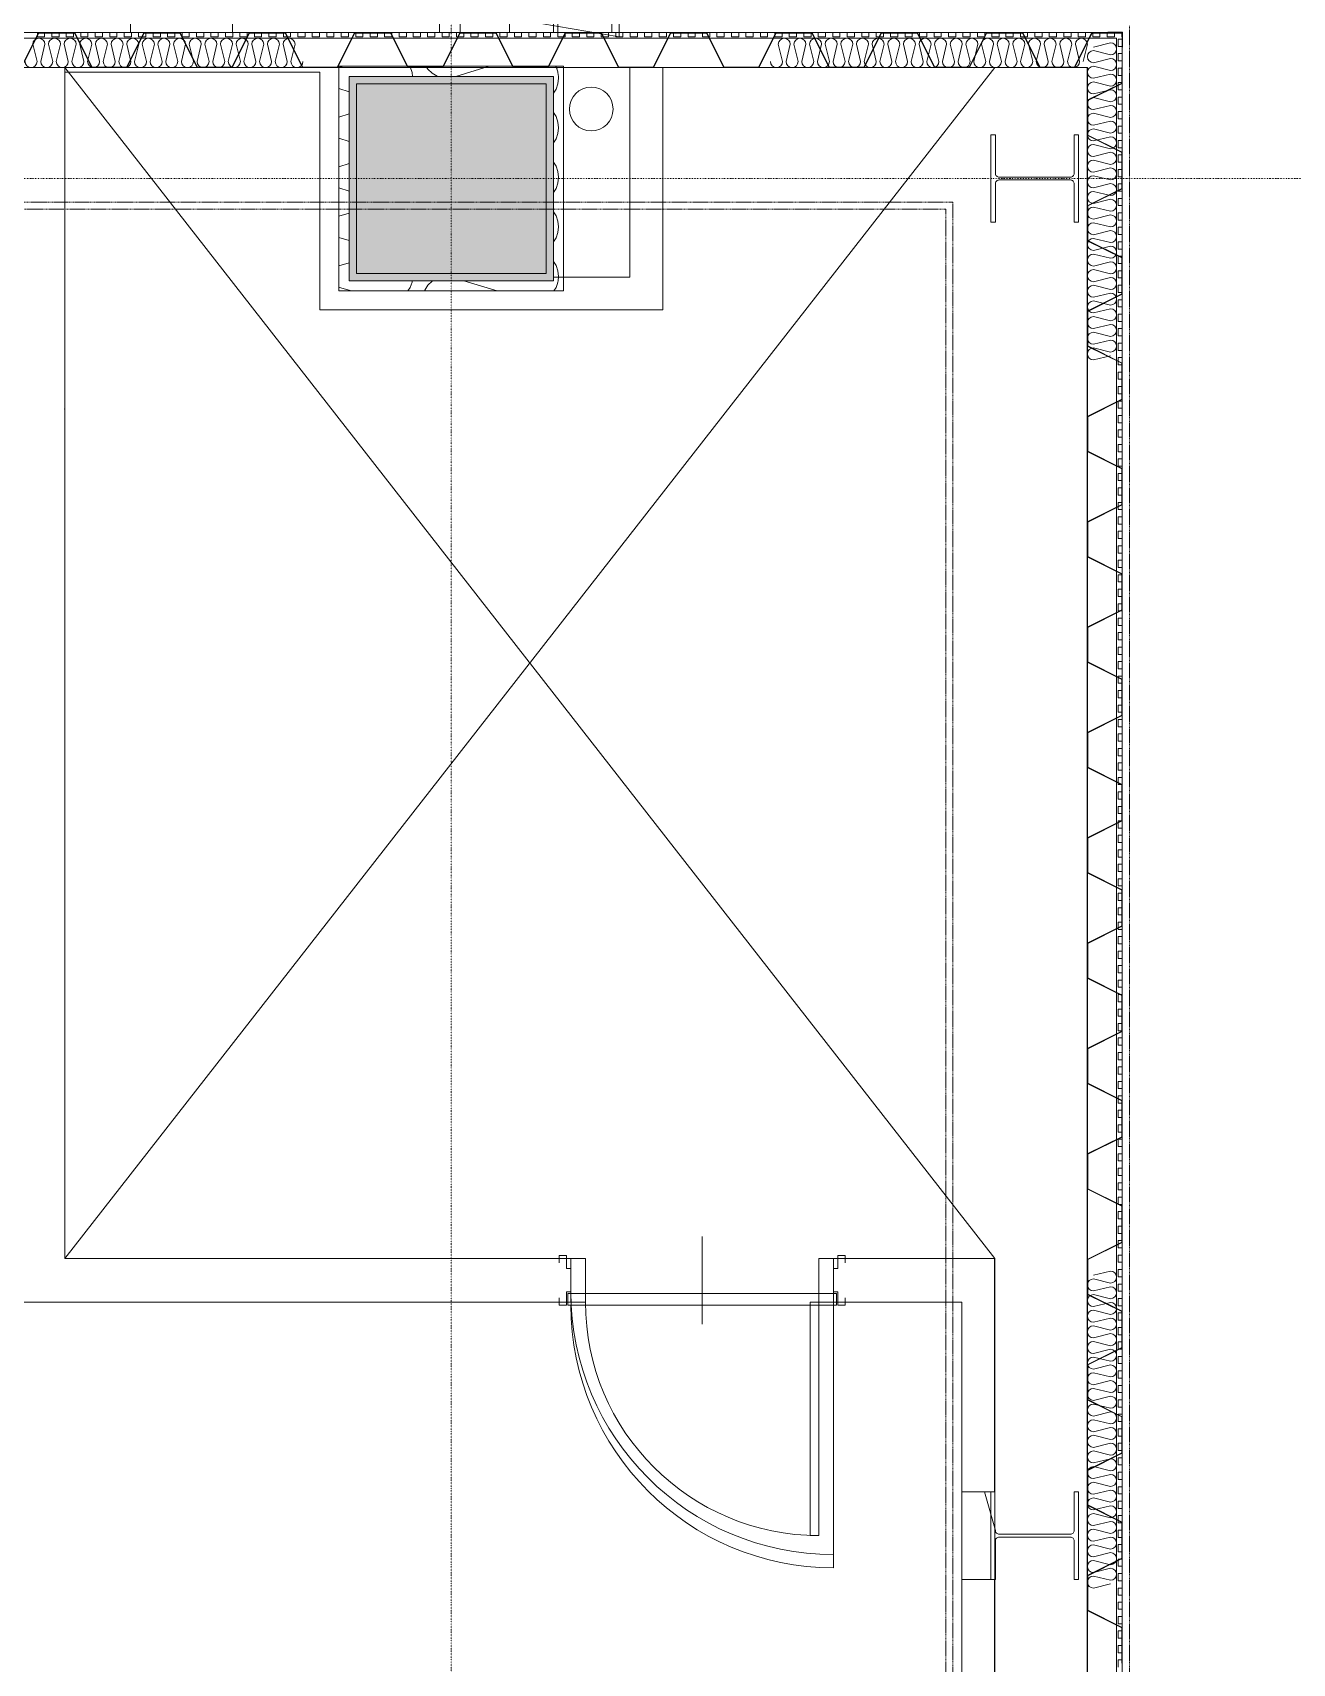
# Model space of a CAD drawing. Extents: x -32000 to 401936, y -48083 to 131250.
# Drawn here: x 260165 to 264483, y 24912 to 30500 of the extents above; entities that cross this region are included whole.
import ezdxf

# ---------------------------------------------------------------- set-up
doc = ezdxf.new("R2010")
doc.units = 0
doc.header["$LTSCALE"] = 10
for name, pattern in [('H12PL4$0$JJP_三點線', [0.9, 0.3, -0.15, 0, -0.15, 0, -0.15, 0, -0.15]), ('H12PL4$0$JJP_虛線(退縮線、投影線、地下室範圍、非屬本工程、圖面分區)', [0.45, 0.3, -0.15]), ('H12PL4$0$TAI_虛線', [5.644, 2.822, -2.822]), ('XFM7P40ICA$0$H12PL4$0$JJP_三點線', [0.9, 0.3, -0.15, 0, -0.15, 0, -0.15, 0, -0.15]), ('XFM7P40ICA$0$H12PL4$0$JJP_虛線(退縮線、投影線、地下室範圍、非屬本工程、圖面分區)', [0.45, 0.3, -0.15])]:
    doc.linetypes.add(name, pattern=pattern)
for name, color, linetype in [('H12PL4$0$A-OBJE-2D', 252, 'Continuous'), ('H12PL4$0$A-WALL-EX', 252, 'Continuous'), ('H12PL4$0$A-WALL-IN', 252, 'Continuous'), ('H12PL4$0$Door', 252, 'Continuous'), ('H12PL4$0$S-COL', 252, 'Continuous'), ('H12PL4$0$S-GRID', 252, 'Continuous'), ('H12PL4$0$S-SLAB-SHOW', 252, 'Continuous'), ('XFM7P40ICA$0$H12PL4$0$A-WALL-EX', 252, 'Continuous'), ('XFM7P40ICA$0$H12PL4$0$A-WALL-IN', 252, 'Continuous'), ('XFM7P40ICA$0$H12PL4$0$Door', 252, 'Continuous'), ('XFM7P40ICA$0$H12PL4$0$Hattch', 252, 'Continuous'), ('XFM7P40ICA$0$H12PL4$0$L40_19_DRAN', 252, 'Continuous'), ('XFM7P40ICA$0$H12PL4$0$L40_19_GW', 252, 'Continuous'), ('XFM7P40ICA$0$H12PL4$0$L40_19_SIAGE1', 252, 'Continuous'), ('XFM7P40ICA$0$H12PL4$0$L40_19_SIAGE2', 252, 'Continuous'), ('XFM7P40ICA$0$H12PL4$0$L40_19_SIAGE3', 252, 'Continuous'), ('XFM7P40ICA$0$H12PL4$0$L40_19_STEEL2', 252, 'Continuous'), ('XFM7P40ICA$0$H12PL4$0$L40_19_SUGATA2', 252, 'Continuous'), ('XFM7P40ICA$0$H12PL4$0$L40_19_SUGATA3', 252, 'Continuous'), ('XFM7P40ICA$0$H12PL4$0$L40_19_TATEGU1', 252, 'Continuous'), ('XFM7P40ICA$0$H12PL4$0$L40_19_TATEGU3', 252, 'Continuous'), ('XFM7P40ICA$0$H12PL4$0$S-COL', 252, 'Continuous'), ('XFM7P40ICA$0$H12PL4$0$S-GRID', 252, 'Continuous')]:
    doc.layers.add(name, color=color, linetype=linetype)

# ---------------------------------------------------------------- blocks, each defined once
blk = doc.blocks.new('XFM7P40ICA$0$H12PL4')
at = {"layer": 'XFM7P40ICA$0$H12PL4$0$Hattch', "linetype": 'Continuous', "lineweight": 0}
blk.add_hatch(color=256, dxfattribs=at).paths.add_polyline_path([(261250, 29650), (261950, 29650), (261950, 30350), (261250, 30350)])
at = {"layer": 'XFM7P40ICA$0$H12PL4$0$A-WALL-EX', "lineweight": 0}
for p, q in [((261800, 30500), (261800, 89960)), ((260500, 30500), (260500, 89560)), ((260850, 30500), (260850, 89560)), ((261630, 30500), (261630, 89560)), ((262150, 30500), (261965, 30500)), ((262150, 30500), (261965, 30500)), ((262010, 26300), (262010, 26185)), ((262910, 26300), (262910, 26185)), ((262010, 26185), (262010, 26150)), ((262910, 26185), (262910, 26150))]:
    blk.add_line(p, q, dxfattribs=at)
at = {"layer": 'XFM7P40ICA$0$H12PL4$0$A-WALL-EX', "lineweight": 0, "flags": 128}
for points in [[(261965, 90365), (261965, 30500)], [(261950, 30500), (261950, 90350)], [(261560, 89960), (261560, 30500)], [(261800, 30500), (261800, 89560)], [(261965, 30500), (243300, 30500)], [(260500, 30500), (244300, 30500)], [(260850, 30500), (260500, 30500)], [(261630, 30500), (260850, 30500)], [(261800, 30500), (261560, 30500)], [(261800, 30500), (261630, 30500)], [(261950, 30500), (261800, 30500)], [(263900, 30500), (262150, 30500)], [(263900, 30500), (263900, 30380)], [(243300, 30380), (261965, 30380)], [(260275, 30380.5), (260125, 30380.5)], [(260275, 26300), (260275, 30380.5)], [(261965, 30380), (263780, 30380)], [(263780, 30380), (263780, -2530)], [(263900, -2650), (263900, 30380)], [(262010, 26300), (260275, 26300)], [(263463, 26300), (262910, 26300)], [(263463, 26300), (263463, 26150)], [(259925, 26150), (262010, 26150)], [(262910, 26150), (263350, 26150)], [(263350, 26150), (263350, 9575)], [(263463, -2025), (263463, 26150)]]:
    blk.add_lwpolyline(points, dxfattribs=at)
at = {"layer": 'XFM7P40ICA$0$H12PL4$0$A-WALL-EX', "linetype": 'XFM7P40ICA$0$H12PL4$0$JJP_虛線(退縮線、投影線、地下室範圍、非屬本工程、圖面分區)', "lineweight": 0, "flags": 128}
for points in [[(263925, -2657.9), (263925, 30525)], [(263319.5, 30380), (243220, 30380)], [(263780, 30380), (263319.5, 30380)], [(263780, -2650), (263780, 30380)], [(243680.5, 29919.5), (263319.5, 29919.5)], [(243705, 29895), (263295, 29895)], [(263295, 29895), (263295, -2027.9)], [(263319.5, 29919.5), (263319.5, -2069.5)]]:
    blk.add_lwpolyline(points, dxfattribs=at)
at = {"layer": 'XFM7P40ICA$0$H12PL4$0$A-WALL-EX', "lineweight": 0}
blk.add_point((261965, 30380), dxfattribs=at)
blk.add_point((261965, 30380), dxfattribs=at)
at = {"layer": 'XFM7P40ICA$0$H12PL4$0$A-WALL-IN', "lineweight": 0, "flags": 128}
for points in [[(261215, 30385), (261250, 30385)], [(261215, 30385), (261215, 29615)], [(261950, 30385), (261250, 30385)], [(261985, 30385), (261950, 30385)], [(261985, 29650), (261985, 30385)], [(261985, 29615), (261985, 29650)], [(261215, 29615), (261250, 29615)], [(261250, 29615), (261985, 29615)]]:
    blk.add_lwpolyline(points, dxfattribs=at)
at = {"layer": 'XFM7P40ICA$0$H12PL4$0$Door', "lineweight": 0}
for p, q in [((262010, 26300), (262010, 26185)), ((262010, 26300), (262010, 26185)), ((262910, 26300), (262910, 26185)), ((262910, 26300), (262910, 26185)), ((262010, 26185), (262010, 26150)), ((262910, 26185), (262910, 25285)), ((262910, 26185), (262910, 26150))]:
    blk.add_line(p, q, dxfattribs=at)
blk.add_arc((262910, 26185), 900, 180, 270, dxfattribs=at)
at = {"layer": 'XFM7P40ICA$0$H12PL4$0$Hattch', "lineweight": 0}
for p, q in [((260125.7, 30381.7), (260184.9, 30500)), ((260126.7, 30380), (260185.9, 30498.3)), ((260184.9, 30500), (260308.6, 30500)), ((260307.6, 30498.3), (260185.9, 30498.3)), ((260367.8, 30380), (260308.6, 30498.3)), ((260368.8, 30381.7), (260309.7, 30500)), ((260486.7, 30381.7), (260545.9, 30500)), ((260487.8, 30380), (260546.9, 30498.3)), ((260545.9, 30500), (260669.7, 30500)), ((260668.6, 30498.3), (260546.9, 30498.3)), ((260728.8, 30380), (260669.7, 30498.3)), ((260729.8, 30381.7), (260670.7, 30500)), ((260847.8, 30381.7), (260906.9, 30500)), ((260848.8, 30380), (260908, 30498.3)), ((260906.9, 30500), (261030.7, 30500)), ((261029.7, 30498.3), (260908, 30498.3)), ((261089.8, 30380), (261030.7, 30498.3)), ((261090.9, 30381.7), (261031.7, 30500)), ((261208.8, 30381.7), (261268, 30500)), ((261209.8, 30380), (261269, 30498.3)), ((261268, 30500), (261391.7, 30500)), ((261390.7, 30498.3), (261269, 30498.3)), ((261450.9, 30380), (261391.7, 30498.3)), ((261451.9, 30381.7), (261392.8, 30500)), ((261569.8, 30381.7), (261629, 30500)), ((261570.9, 30380), (261630, 30498.3)), ((261629, 30500), (261752.8, 30500)), ((261751.7, 30498.3), (261630, 30498.3)), ((261811.9, 30380), (261752.8, 30498.3)), ((261813, 30381.7), (261753.8, 30500)), ((261965, 30449.9), (261990, 30500)), ((261965, 30446.1), (261991.1, 30498.3)), ((262112.8, 30498.3), (261991.1, 30498.3)), ((262122, 30481.9), (262113.8, 30498.3)), ((262123.5, 30482.8), (262114.8, 30500)), ((262173, 30380), (262122, 30481.9)), ((262174, 30381.7), (262123.5, 30482.8)), ((262291.9, 30381.7), (262351.1, 30500)), ((262293, 30380), (262352.1, 30498.3)), ((262473.8, 30498.3), (262352.1, 30498.3)), ((262534, 30380), (262474.8, 30498.3)), ((262535, 30381.7), (262475.9, 30500)), ((262653, 30381.7), (262712.1, 30500)), ((262654, 30380), (262713.2, 30498.3)), ((262712.1, 30500), (262835.9, 30500)), ((262834.8, 30498.3), (262713.2, 30498.3)), ((262895, 30380), (262835.9, 30498.3)), ((262896.1, 30381.7), (262836.9, 30500)), ((263014, 30381.7), (263073.2, 30500)), ((263015, 30380), (263074.2, 30498.3)), ((263073.2, 30500), (263196.9, 30500)), ((263195.9, 30498.3), (263074.2, 30498.3)), ((263256.1, 30380), (263196.9, 30498.3)), ((263257.1, 30381.7), (263198, 30500)), ((263375, 30381.7), (263434.2, 30500)), ((263376.1, 30380), (263435.2, 30498.3)), ((263434.2, 30500), (263558, 30500)), ((263556.9, 30498.3), (263435.2, 30498.3)), ((263617.1, 30380), (263558, 30498.3)), ((263618.2, 30381.7), (263559, 30500)), ((263736.1, 30381.7), (263780, 30469.5)), ((263737.1, 30380), (263780, 30465.8)), ((263780, 30469.5), (263795.2, 30500)), ((263780, 30465.8), (263796.3, 30498.3)), ((263898.3, 30498.3), (263796.3, 30498.3)), ((263900, 30498.3), (263898.3, 30498.3)), ((261930.9, 30381.7), (261965, 30449.9)), ((261931.9, 30380), (261965, 30446.1)), ((260487.8, 30380), (260367.8, 30380)), ((260486.7, 30381.7), (260368.8, 30381.7)), ((260848.8, 30380), (260728.8, 30380)), ((260847.8, 30381.7), (260729.8, 30381.7)), ((261209.8, 30380), (261089.8, 30380)), ((261208.8, 30381.7), (261090.9, 30381.7)), ((261215, 30380.5), (261218.4, 30381.6)), ((261218.4, 30381.6), (261229.6, 30385)), ((261570.9, 30380), (261450.9, 30380)), ((261569.8, 30381.7), (261451.9, 30381.7)), ((261459, 30382.2), (261457.1, 30385)), ((261465.7, 30363.7), (261459, 30382.2)), ((261467.3, 30350), (261465.7, 30363.7)), ((261512.7, 30385), (261519.9, 30374.2)), ((261519.9, 30374.2), (261534.2, 30360.7)), ((261534.2, 30360.7), (261551.2, 30351)), ((261551.2, 30351), (261554.6, 30350)), ((261615.6, 30350), (261729.6, 30385)), ((261930.9, 30381.7), (261813, 30381.7)), ((261959, 30382.2), (261957.1, 30385)), ((261965.2, 30365.2), (261959, 30382.2)), ((261965.7, 30363.7), (261965.2, 30365.2)), ((261967.3, 30350), (261965.7, 30363.7)), ((261965.7, 30324.7), (261968, 30344.2)), ((261968, 30344.2), (261967.3, 30350)), ((262291.9, 30381.7), (262174, 30381.7)), ((262654, 30380), (262534, 30380)), ((262653, 30381.7), (262535, 30381.7)), ((263015, 30380), (262895, 30380)), ((263014, 30381.7), (262896.1, 30381.7)), ((263376.1, 30380), (263256.1, 30380)), ((263375, 30381.7), (263257.1, 30381.7)), ((263736.1, 30381.7), (263618.2, 30381.7)), ((263898.3, 30328.3), (263898.3, 30380)), ((261215, 30308), (261250, 30297.2)), ((261950, 30292.7), (261959, 30306.3)), ((261959, 30306.3), (261965.7, 30324.7)), ((263780, 30268.1), (263898.3, 30327.2)), ((263781.7, 30267), (263900, 30326.2)), ((263780, 30148.1), (263780, 30268.1)), ((263781.7, 30149.1), (263781.7, 30267)), ((261215, 30210.5), (261250, 30221.3)), ((261959, 30212.2), (261950, 30225.8)), ((261965.7, 30193.7), (261959, 30212.2)), ((261968, 30174.2), (261965.7, 30193.7)), ((261215, 30138), (261250, 30127.2)), ((261950, 30122.7), (261959, 30136.3)), ((261959, 30136.3), (261965.7, 30154.7)), ((261965.7, 30154.7), (261968, 30174.2)), ((263780, 30148.1), (263898.3, 30088.9)), ((263781.7, 30149.1), (263900, 30089.9)), ((263898.3, 29967.2), (263898.3, 30088.9)), ((263900, 30089.9), (263900, 29966.2)), ((261215, 30040.5), (261250, 30051.3)), ((261959, 30042.2), (261950, 30055.8)), ((261965.7, 30023.7), (261959, 30042.2)), ((261968, 30004.2), (261965.7, 30023.7)), ((261215, 29968), (261250, 29957.2)), ((261950, 29952.7), (261959, 29966.3)), ((261959, 29966.3), (261965.7, 29984.7)), ((261965.7, 29984.7), (261968, 30004.2)), ((263780, 29907), (263898.3, 29966.2)), ((263781.7, 29906), (263900, 29965.1)), ((263780, 29787), (263780, 29907)), ((263781.7, 29788.1), (263781.7, 29906)), ((261215, 29870.5), (261250, 29881.3)), ((261959, 29872.2), (261950, 29885.8)), ((261965.7, 29853.7), (261959, 29872.2)), ((261968, 29834.2), (261965.7, 29853.7)), ((261215, 29798), (261250, 29787.2)), ((261950, 29782.7), (261959, 29796.3)), ((261959, 29796.3), (261965.7, 29814.7)), ((261965.7, 29814.7), (261968, 29834.2)), ((263780, 29787), (263898.3, 29727.9)), ((263781.7, 29788.1), (263900, 29728.9)), ((263898.3, 29606.2), (263898.3, 29727.9)), ((263900, 29728.9), (263900, 29605.1)), ((261215, 29700.5), (261250, 29711.3)), ((261959, 29702.2), (261950, 29715.8)), ((261965.7, 29683.7), (261959, 29702.2)), ((261968, 29664.2), (261965.7, 29683.7)), ((261215, 29628), (261224.9, 29624.9)), ((261224.9, 29624.9), (261250, 29617.2)), ((261250, 29617.2), (261257.2, 29615)), ((261451.5, 29615), (261459, 29626.3)), ((261459, 29626.3), (261465.7, 29644.7)), ((261465.7, 29644.7), (261466.3, 29650)), ((261509, 29617.9), (261508, 29615)), ((261519.9, 29634.3), (261509, 29617.9)), ((261534.2, 29647.8), (261519.9, 29634.3)), ((261538.1, 29650), (261534.2, 29647.8)), ((261643.2, 29650), (261757.2, 29615)), ((261951.5, 29615), (261959, 29626.3)), ((261959, 29626.3), (261962.9, 29637.1)), ((261962.9, 29637.1), (261965.7, 29644.7)), ((261965.7, 29644.7), (261966.3, 29650)), ((261966.3, 29650), (261968, 29664.2)), ((263780, 29546), (263898.3, 29605.1)), ((263781.7, 29544.9), (263900, 29604.1)), ((263780, 29426), (263780, 29546)), ((263781.7, 29427), (263781.7, 29544.9)), ((263780, 29426), (263898.3, 29366.8)), ((263781.7, 29427), (263900, 29367.9)), ((263898.3, 29245.1), (263898.3, 29366.8)), ((263900, 29367.9), (263900, 29244.1)), ((263780, 29184.9), (263898.3, 29244.1)), ((263781.7, 29183.9), (263900, 29243.1)), ((263780, 29064.9), (263780, 29184.9)), ((263781.7, 29066), (263781.7, 29183.9)), ((263780, 29064.9), (263898.3, 29005.8)), ((263781.7, 29066), (263900, 29006.8)), ((263898.3, 28884.1), (263898.3, 29005.8)), ((263900, 29006.8), (263900, 28883.1)), ((263780, 28823.9), (263898.3, 28883.1)), ((263781.7, 28822.9), (263900, 28882)), ((263780, 28703.9), (263780, 28823.9)), ((263781.7, 28704.9), (263781.7, 28822.9)), ((263780, 28703.9), (263898.3, 28644.7)), ((263781.7, 28704.9), (263900, 28645.8)), ((263898.3, 28523.1), (263898.3, 28644.7)), ((263900, 28645.8), (263900, 28522)), ((263780, 28462.9), (263898.3, 28522)), ((263781.7, 28461.8), (263900, 28521)), ((263780, 28342.9), (263780, 28462.9)), ((263781.7, 28343.9), (263781.7, 28461.8)), ((263780, 28342.9), (263898.3, 28283.7)), ((263781.7, 28343.9), (263900, 28284.7)), ((263898.3, 28162), (263898.3, 28283.7)), ((263900, 28284.7), (263900, 28161)), ((263780, 28101.8), (263898.3, 28161)), ((263781.7, 28100.8), (263900, 28159.9)), ((263780, 27981.8), (263780, 28101.8)), ((263781.7, 27982.9), (263781.7, 28100.8)), ((263780, 27981.8), (263898.3, 27922.7)), ((263781.7, 27982.9), (263900, 27923.7)), ((263898.3, 27801), (263898.3, 27922.7)), ((263900, 27923.7), (263900, 27799.9)), ((263780, 27740.8), (263898.3, 27799.9)), ((263781.7, 27739.8), (263900, 27798.9)), ((263780, 27620.8), (263780, 27740.8)), ((263781.7, 27621.8), (263781.7, 27739.8)), ((263780, 27620.8), (263898.3, 27561.6)), ((263781.7, 27621.8), (263900, 27562.7)), ((263898.3, 27439.9), (263898.3, 27561.6)), ((263900, 27562.7), (263900, 27438.9)), ((263780, 27379.8), (263898.3, 27438.9)), ((263781.7, 27378.7), (263900, 27437.9)), ((263780, 27259.8), (263780, 27379.8)), ((263781.7, 27260.8), (263781.7, 27378.7)), ((263780, 27259.8), (263898.3, 27200.6)), ((263781.7, 27260.8), (263900, 27201.6)), ((263898.3, 27078.9), (263898.3, 27200.6)), ((263900, 27201.6), (263900, 27077.9)), ((263780, 27018.7), (263898.3, 27077.9)), ((263781.7, 27017.7), (263900, 27076.8)), ((263780, 26898.7), (263780, 27018.7)), ((263781.7, 26899.8), (263781.7, 27017.7)), ((263780, 26898.7), (263898.3, 26839.6)), ((263781.7, 26899.8), (263900, 26840.6)), ((263898.3, 26717.9), (263898.3, 26839.6)), ((263900, 26840.6), (263900, 26716.8)), ((263780, 26657.7), (263898.3, 26716.8)), ((263781.7, 26656.6), (263900, 26715.8)), ((263780, 26537.7), (263780, 26657.7)), ((263781.7, 26538.7), (263781.7, 26656.6)), ((263780, 26537.7), (263898.3, 26478.5)), ((263781.7, 26538.7), (263900, 26479.6)), ((263898.3, 26356.8), (263898.3, 26478.5)), ((263900, 26479.6), (263900, 26355.8)), ((263780, 26296.6), (263898.3, 26355.8)), ((263781.7, 26295.6), (263900, 26354.8)), ((263780, 26176.6), (263780, 26296.6)), ((263781.7, 26177.7), (263781.7, 26295.6)), ((263780, 26176.6), (263898.3, 26117.5)), ((263781.7, 26177.7), (263900, 26118.5)), ((263898.3, 25995.8), (263898.3, 26117.5)), ((263900, 26118.5), (263900, 25994.8)), ((263780, 25935.6), (263898.3, 25994.8)), ((263781.7, 25934.6), (263900, 25993.7)), ((263780, 25815.6), (263780, 25935.6)), ((263781.7, 25816.6), (263781.7, 25934.6)), ((263781.7, 25816.6), (263900, 25757.5)), ((263780, 25815.6), (263898.3, 25756.4)), ((263898.3, 25634.8), (263898.3, 25756.4)), ((263900, 25757.5), (263900, 25633.7)), ((263780, 25574.6), (263898.3, 25633.7)), ((263781.7, 25573.5), (263900, 25632.7)), ((263780, 25454.6), (263780, 25574.6)), ((263781.7, 25455.6), (263781.7, 25573.5)), ((263780, 25454.6), (263898.3, 25395.4)), ((263781.7, 25455.6), (263900, 25396.4)), ((263898.3, 25273.7), (263898.3, 25395.4)), ((263900, 25396.4), (263900, 25272.7)), ((263780, 25213.5), (263898.3, 25272.7)), ((263781.7, 25212.5), (263900, 25271.6)), ((263780, 25093.5), (263780, 25213.5)), ((263781.7, 25094.6), (263781.7, 25212.5)), ((263780, 25093.5), (263898.3, 25034.4)), ((263781.7, 25094.6), (263900, 25035.4)), ((263898.3, 24912.7), (263898.3, 25034.4)), ((263900, 25035.4), (263900, 24911.6))]:
    blk.add_line(p, q, dxfattribs=at)
at = {"layer": 'XFM7P40ICA$0$H12PL4$0$L40_19_DRAN', "lineweight": 0}
blk.add_circle((262079.7, 30238), 75, dxfattribs=at)
at = {"layer": 'XFM7P40ICA$0$H12PL4$0$L40_19_GW', "lineweight": 0, "flags": 128}
for points in [[(260139, 30401.1, 1), (260180.2, 30401.1), (260165.8, 30459.9, -1), (260207, 30459.9), (260192.6, 30401.1, 1), (260233.8, 30401.1), (260219.4, 30459.9, -1), (260260.6, 30459.9), (260246.2, 30401.1, 1), (260287.4, 30401.1), (260273, 30459.9, -1), (260314.2, 30459.9), (260299.8, 30401.1, 1), (260341, 30401.1), (260326.6, 30459.9, -1), (260367.8, 30459.9), (260353.4, 30401.1, 1), (260394.6, 30401.1), (260380.2, 30459.9, -1), (260421.4, 30459.9), (260407, 30401.1, 1), (260448.2, 30401.1), (260433.8, 30459.9, -1), (260475, 30459.9), (260460.6, 30401.1, 1), (260501.8, 30401.1), (260487.4, 30459.9, -1), (260528.6, 30459.9), (260514.2, 30401.1, 1), (260555.4, 30401.1), (260541, 30459.9, -1), (260582.2, 30459.9), (260567.8, 30401.1, 1), (260609, 30401.1), (260594.6, 30459.9, -1), (260635.8, 30459.9), (260621.4, 30401.1, 1), (260662.6, 30401.1), (260648.2, 30459.9, -1), (260689.4, 30459.9), (260675, 30401.1, 1), (260716.2, 30401.1), (260701.8, 30459.9, -1), (260743, 30459.9), (260728.6, 30401.1, 1), (260769.8, 30401.1), (260755.4, 30459.9, -1), (260796.6, 30459.9), (260782.2, 30401.1, 1), (260823.4, 30401.1), (260809, 30459.9, -1), (260850.2, 30459.9), (260835.8, 30401.1, 1), (260877, 30401.1), (260862.6, 30459.9, -1), (260903.8, 30459.9), (260889.4, 30401.1, 1), (260930.6, 30401.1), (260916.2, 30459.9, -1), (260957.4, 30459.9), (260943, 30401.1, 1), (260984.2, 30401.1), (260969.8, 30459.9, -1), (261011, 30459.9), (260996.6, 30401.1, 1), (261037.8, 30401.1), (261023.4, 30459.9, -1), (261064.6, 30459.9), (261050.2, 30401.1, 1), (261091.4, 30401.1)], [(263766.1, 30401.1), (263780.5, 30459.9, 1), (263739.3, 30459.9), (263753.7, 30401.1, -1), (263712.5, 30401.1), (263726.9, 30459.9, 1), (263685.7, 30459.9), (263700.1, 30401.1, -1), (263658.9, 30401.1), (263673.3, 30459.9, 1), (263632.1, 30459.9), (263646.5, 30401.1, -1), (263605.3, 30401.1), (263619.7, 30459.9, 1), (263578.5, 30459.9), (263592.9, 30401.1, -1), (263551.7, 30401.1), (263566.1, 30459.9, 1), (263524.9, 30459.9), (263539.3, 30401.1, -1), (263498.1, 30401.1), (263512.5, 30459.9, 1), (263471.3, 30459.9), (263485.7, 30401.1, -1), (263444.5, 30401.1), (263458.9, 30459.9, 1), (263417.7, 30459.9), (263432.1, 30401.1, -1), (263390.9, 30401.1), (263405.3, 30459.9, 1), (263364.1, 30459.9), (263378.5, 30401.1, -1), (263337.3, 30401.1), (263351.7, 30459.9, 1), (263310.5, 30459.9), (263324.9, 30401.1, -1), (263283.7, 30401.1), (263298.1, 30459.9, 1), (263256.9, 30459.9), (263271.3, 30401.1, -1), (263230.1, 30401.1), (263244.5, 30459.9, 1), (263203.3, 30459.9), (263217.7, 30401.1, -1), (263176.5, 30401.1), (263190.9, 30459.9, 1), (263149.7, 30459.9), (263164.1, 30401.1, -1), (263122.9, 30401.1), (263137.3, 30459.9, 1), (263096.1, 30459.9), (263110.5, 30401.1, -1), (263069.3, 30401.1), (263083.7, 30459.9, 1), (263042.5, 30459.9), (263056.9, 30401.1, -1), (263015.7, 30401.1), (263030.1, 30459.9, 1), (262988.9, 30459.9), (263003.3, 30401.1, -1), (262962.1, 30401.1), (262976.5, 30459.9, 1), (262935.3, 30459.9), (262949.7, 30401.1, -1), (262908.5, 30401.1), (262922.9, 30459.9, 1), (262881.7, 30459.9), (262896.1, 30401.1, -1), (262854.9, 30401.1), (262869.3, 30459.9, 1), (262828.1, 30459.9), (262842.5, 30401.1, -1), (262801.3, 30401.1), (262815.7, 30459.9, 1), (262774.5, 30459.9), (262788.9, 30401.1, -1), (262747.7, 30401.1), (262762.1, 30459.9, 1), (262720.9, 30459.9), (262735.3, 30401.1, -1), (262694.1, 30401.1)], [(263859.9, 29393), (263801.1, 29378.6, -1), (263801.1, 29419.8), (263859.9, 29405.4, 1), (263859.9, 29446.6), (263801.1, 29432.2, -1), (263801.1, 29473.4), (263859.9, 29459, 1), (263859.9, 29500.2), (263801.1, 29485.8, -1), (263801.1, 29527), (263859.9, 29512.6, 1), (263859.9, 29553.8), (263801.1, 29539.4, -1), (263801.1, 29580.6), (263859.9, 29566.2, 1), (263859.9, 29607.4), (263801.1, 29593, -1), (263801.1, 29634.2), (263859.9, 29619.8, 1), (263859.9, 29661), (263801.1, 29646.6, -1), (263801.1, 29687.8), (263859.9, 29673.4, 1), (263859.9, 29714.6), (263801.1, 29700.2, -1), (263801.1, 29741.4), (263859.9, 29727, 1), (263859.9, 29768.2), (263801.1, 29753.8, -1), (263801.1, 29795), (263859.9, 29780.6, 1), (263859.9, 29821.8), (263801.1, 29807.4, -1), (263801.1, 29848.6), (263859.9, 29834.2, 1), (263859.9, 29875.4), (263801.1, 29861, -1), (263801.1, 29902.2), (263859.9, 29887.8, 1), (263859.9, 29929), (263801.1, 29914.6, -1), (263801.1, 29955.8), (263859.9, 29941.4, 1), (263859.9, 29982.6), (263801.1, 29968.2, -1), (263801.1, 30009.4), (263859.9, 29995, 1), (263859.9, 30036.2), (263801.1, 30021.8, -1), (263801.1, 30063), (263859.9, 30048.6, 1), (263859.9, 30089.8), (263801.1, 30075.4, -1), (263801.1, 30116.6), (263859.9, 30102.2, 1), (263859.9, 30143.4), (263801.1, 30129, -1), (263801.1, 30170.2), (263859.9, 30155.8, 1), (263859.9, 30197), (263801.1, 30182.6, -1), (263801.1, 30223.8), (263859.9, 30209.4, 1), (263859.9, 30250.6), (263801.1, 30236.2, -1), (263801.1, 30277.4), (263859.9, 30263, 1), (263859.9, 30304.2), (263801.1, 30289.8, -1), (263801.1, 30331), (263859.9, 30316.6, 1), (263859.9, 30357.8), (263801.1, 30343.4, -1), (263801.1, 30384.6), (263859.9, 30370.2, 1), (263859.9, 30411.4), (263801.1, 30397, -1), (263801.1, 30438.2), (263859.9, 30423.8, 1), (263859.9, 30465), (263801.1, 30450.6)], [(263859.9, 25184.4), (263801.1, 25170, -1), (263801.1, 25211.2), (263859.9, 25196.8, 1), (263859.9, 25238), (263801.1, 25223.6, -1), (263801.1, 25264.8), (263859.9, 25250.4, 1), (263859.9, 25291.6), (263801.1, 25277.2, -1), (263801.1, 25318.4), (263859.9, 25304, 1), (263859.9, 25345.2), (263801.1, 25330.8, -1), (263801.1, 25372), (263859.9, 25357.6, 1), (263859.9, 25398.8), (263801.1, 25384.4, -1), (263801.1, 25425.6), (263859.9, 25411.2, 1), (263859.9, 25452.4), (263801.1, 25438, -1), (263801.1, 25479.2), (263859.9, 25464.8, 1), (263859.9, 25506), (263801.1, 25491.6, -1), (263801.1, 25532.8), (263859.9, 25518.4, 1), (263859.9, 25559.6), (263801.1, 25545.2, -1), (263801.1, 25586.4), (263859.9, 25572, 1), (263859.9, 25613.2), (263801.1, 25598.8, -1), (263801.1, 25640), (263859.9, 25625.6, 1), (263859.9, 25666.8), (263801.1, 25652.4, -1), (263801.1, 25693.6), (263859.9, 25679.2, 1), (263859.9, 25720.4), (263801.1, 25706, -1), (263801.1, 25747.2), (263859.9, 25732.8, 1), (263859.9, 25774), (263801.1, 25759.6, -1), (263801.1, 25800.8), (263859.9, 25786.4, 1), (263859.9, 25827.6), (263801.1, 25813.2, -1), (263801.1, 25854.4), (263859.9, 25840, 1), (263859.9, 25881.2), (263801.1, 25866.8, -1), (263801.1, 25908), (263859.9, 25893.6, 1), (263859.9, 25934.8), (263801.1, 25920.4, -1), (263801.1, 25961.6), (263859.9, 25947.2, 1), (263859.9, 25988.4), (263801.1, 25974, -1), (263801.1, 26015.2), (263859.9, 26000.8, 1), (263859.9, 26042), (263801.1, 26027.6, -1), (263801.1, 26068.8), (263859.9, 26054.4, 1), (263859.9, 26095.6), (263801.1, 26081.2, -1), (263801.1, 26122.4), (263859.9, 26108, 1), (263859.9, 26149.2), (263801.1, 26134.8, -1), (263801.1, 26176), (263859.9, 26161.6, 1), (263859.9, 26202.8), (263801.1, 26188.4, -1), (263801.1, 26229.6), (263859.9, 26215.2, 1), (263859.9, 26256.4), (263801.1, 26242)]]:
    blk.add_lwpolyline(points, format="xyb", dxfattribs=at)
at = {"layer": 'XFM7P40ICA$0$H12PL4$0$L40_19_SIAGE1', "lineweight": 0}
for p, q in [((260275, 26150), (259965, 26150)), ((261970, 26150), (260275, 26150)), ((263350, 26150), (262950, 26150)), ((263350, 26150), (263350, 9575))]:
    blk.add_line(p, q, dxfattribs=at)
at = {"layer": 'XFM7P40ICA$0$H12PL4$0$L40_19_SIAGE1', "lineweight": 0, "flags": 128}
blk.add_lwpolyline([(263850.4, 30501.2), (263901.2, 30501.2), (263901.2, 30450.4)], dxfattribs=at)
blk.add_lwpolyline([(263850.4, 30501.2), (263901.2, 30501.2), (263901.2, 30450.4)], dxfattribs=at)
at = {"layer": 'XFM7P40ICA$0$H12PL4$0$L40_19_SIAGE1', "lineweight": 0}
blk.add_point((260275, 29210), dxfattribs=at)
at = {"layer": 'XFM7P40ICA$0$H12PL4$0$L40_19_SIAGE2', "lineweight": 0}
for p, q in [((260275, 26300), (260275, 30365)), ((260275, 30365), (261150, 30365)), ((261150, 29550), (261150, 30365)), ((262325, 29550), (262325, 30380.5)), ((262325, 29550), (261150, 29550)), ((261970, 26300), (260275, 26300)), ((263462.5, 26300), (262950, 26300)), ((263462.5, 26300), (263462.5, 25500))]:
    blk.add_line(p, q, dxfattribs=at)
at = {"layer": 'XFM7P40ICA$0$H12PL4$0$L40_19_SIAGE2', "lineweight": 0, "flags": 128}
for points in [[(263898, 30485.5), (263898, 30500), (263873.2, 30500), (263873.2, 30485.5), (263848.4, 30485.5), (263848.4, 30500), (263823.6, 30500), (263823.6, 30485.5), (263798.8, 30485.5), (263798.8, 30500), (263774, 30500), (263774, 30485.5), (263749.2, 30485.5), (263749.2, 30500), (263724.4, 30500), (263724.4, 30485.5), (263699.6, 30485.5), (263699.6, 30500), (263674.8, 30500), (263674.8, 30485.5), (263650, 30485.5), (263650, 30500), (263625.2, 30500), (263625.2, 30485.5), (263600.4, 30485.5), (263600.4, 30500), (263575.6, 30500), (263575.6, 30485.5), (263550.8, 30485.5), (263550.8, 30500), (263526, 30500), (263526, 30485.5), (263501.2, 30485.5), (263501.2, 30500), (263478, 30500), (263478, 30485.5), (263453.2, 30485.5), (263453.2, 30500), (263428.4, 30500), (263428.4, 30485.5), (263403.6, 30485.5), (263403.6, 30500), (263378.8, 30500), (263378.8, 30485.5), (263354, 30485.5), (263354, 30500), (263329.2, 30500), (263329.2, 30485.5), (263304.4, 30485.5), (263304.4, 30500), (263279.6, 30500), (263279.6, 30485.5), (263254.8, 30485.5), (263254.8, 30500), (263230, 30500), (263230, 30485.5), (263205.2, 30485.5), (263205.2, 30500), (263180.4, 30500), (263180.4, 30485.5), (263155.6, 30485.5), (263155.6, 30500), (263130.8, 30500), (263130.8, 30485.5), (263106, 30485.5), (263106, 30500), (263081.2, 30500), (263081.2, 30485.5), (263056.4, 30485.5), (263056.4, 30500), (263031.6, 30500), (263031.6, 30485.5), (263006.8, 30485.5), (263006.8, 30500), (262982, 30500), (262982, 30485.5), (262957.2, 30485.5), (262957.2, 30500), (262932.4, 30500), (262932.4, 30485.5), (262907.6, 30485.5), (262907.6, 30500), (262882.8, 30500), (262882.8, 30485.5), (262858, 30485.5), (262858, 30500), (262833.2, 30500), (262833.2, 30485.5), (262808.4, 30485.5), (262808.4, 30500), (262783.6, 30500), (262783.6, 30485.5), (262758.8, 30485.5), (262758.8, 30500), (262734, 30500), (262734, 30485.5), (262709.2, 30485.5), (262709.2, 30500), (262684.4, 30500), (262684.4, 30485.5), (262659.6, 30485.5), (262659.6, 30500), (262634.8, 30500), (262634.8, 30485.5), (262610, 30485.5), (262610, 30500), (262585.2, 30500), (262585.2, 30485.5), (262560.4, 30485.5), (262560.4, 30500), (262535.6, 30500), (262535.6, 30485.5), (262510.8, 30485.5), (262510.8, 30500), (262486, 30500), (262486, 30485.5), (262461.2, 30485.5), (262461.2, 30500), (262436.4, 30500), (262436.4, 30485.5), (262411.6, 30485.5), (262411.6, 30500), (262386.8, 30500), (262386.8, 30485.5), (262362, 30485.5), (262362, 30500), (262337.2, 30500), (262337.2, 30485.5), (262312.4, 30485.5), (262312.4, 30500), (262287.6, 30500), (262287.6, 30485.5), (262262.8, 30485.5), (262262.8, 30500), (262238, 30500), (262238, 30485.5), (262213.2, 30485.5), (262213.2, 30500), (262188.4, 30500), (262188.4, 30485.5), (262163.6, 30485.5), (262163.6, 30500), (262138.8, 30500), (262138.8, 30485.5), (262114, 30485.5), (262114, 30500), (262089.2, 30500), (262089.2, 30485.5), (262064.4, 30485.5), (262064.4, 30500), (262039.6, 30500), (262039.6, 30485.5), (262014.8, 30485.5), (262014.8, 30500), (261990, 30500), (261990, 30485.5), (261965.2, 30485.5), (261965.2, 30500), (261940.4, 30500), (261940.4, 30485.5), (261915.6, 30485.5), (261915.6, 30500), (261890.8, 30500), (261890.8, 30485.5), (261866, 30485.5), (261866, 30500), (261841.2, 30500), (261841.2, 30485.5), (261816.4, 30485.5), (261816.4, 30500), (261791.6, 30500), (261791.6, 30485.5), (261766.8, 30485.5), (261766.8, 30500), (261742, 30500), (261742, 30485.5), (261717.2, 30485.5), (261717.2, 30500), (261692.4, 30500), (261692.4, 30485.5), (261667.6, 30485.5), (261667.6, 30500), (261642.8, 30500), (261642.8, 30485.5), (261618, 30485.5), (261618, 30500), (261593.2, 30500), (261593.2, 30485.5), (261568.4, 30485.5), (261568.4, 30500), (261543.6, 30500), (261543.6, 30485.5), (261518.8, 30485.5), (261518.8, 30500), (261494, 30500), (261494, 30485.5), (261469.2, 30485.5), (261469.2, 30500), (261446, 30500), (261446, 30485.5), (261421.2, 30485.5), (261421.2, 30500), (261396.4, 30500), (261396.4, 30485.5), (261371.6, 30485.5), (261371.6, 30500), (261346.8, 30500), (261346.8, 30485.5), (261322, 30485.5), (261322, 30500), (261297.2, 30500), (261297.2, 30485.5), (261272.4, 30485.5), (261272.4, 30500), (261247.6, 30500), (261247.6, 30485.5), (261222.8, 30485.5), (261222.8, 30500), (261198, 30500), (261198, 30485.5), (261173.2, 30485.5), (261173.2, 30500), (261148.4, 30500), (261148.4, 30485.5), (261123.6, 30485.5), (261123.6, 30500), (261098.8, 30500), (261098.8, 30485.5), (261074, 30485.5), (261074, 30500), (261049.2, 30500), (261049.2, 30485.5), (261024.4, 30485.5), (261024.4, 30500), (260999.6, 30500), (260999.6, 30485.5), (260974.8, 30485.5), (260974.8, 30500), (260950, 30500), (260950, 30485.5), (260925.2, 30485.5), (260925.2, 30500), (260900.4, 30500), (260900.4, 30485.5), (260875.6, 30485.5), (260875.6, 30500), (260850.8, 30500), (260850.8, 30485.5), (260826, 30485.5), (260826, 30500), (260801.2, 30500), (260801.2, 30485.5), (260776.4, 30485.5), (260776.4, 30500), (260751.6, 30500), (260751.6, 30485.5), (260726.8, 30485.5), (260726.8, 30500), (260702, 30500), (260702, 30485.5), (260677.2, 30485.5), (260677.2, 30500), (260652.4, 30500), (260652.4, 30485.5), (260627.6, 30485.5), (260627.6, 30500), (260602.8, 30500), (260602.8, 30485.5), (260578, 30485.5), (260578, 30500), (260553.2, 30500), (260553.2, 30485.5), (260528.4, 30485.5), (260528.4, 30500), (260503.6, 30500), (260503.6, 30485.5), (260478.8, 30485.5), (260478.8, 30500), (260454, 30500), (260454, 30485.5), (260429.2, 30485.5), (260429.2, 30500), (260404.4, 30500), (260404.4, 30485.5), (260379.6, 30485.5), (260379.6, 30500), (260354.8, 30500), (260354.8, 30485.5), (260330, 30485.5), (260330, 30500), (260305.2, 30500), (260305.2, 30485.5), (260280.4, 30485.5), (260280.4, 30500), (260255.6, 30500), (260255.6, 30485.5), (260230.8, 30485.5), (260230.8, 30500), (260206, 30500), (260206, 30485.5), (260181.2, 30485.5), (260181.2, 30500), (260156.4, 30500)], [(263885.5, 24899.2), (263885.5, 24924), (263900, 24924), (263900, 24948.8), (263885.5, 24948.8), (263885.5, 24973.6), (263900, 24973.6), (263900, 24998.4), (263885.5, 24998.4), (263885.5, 25023.2), (263900, 25023.2), (263900, 25048), (263885.5, 25048), (263885.5, 25072.8), (263900, 25072.8), (263900, 25097.6), (263885.5, 25097.6), (263885.5, 25122.4), (263900, 25122.4), (263900, 25145.6), (263885.5, 25145.6), (263885.5, 25170.4), (263900, 25170.4), (263900, 25195.2), (263885.5, 25195.2), (263885.5, 25220), (263900, 25220), (263900, 25244.8), (263885.5, 25244.8), (263885.5, 25269.6), (263900, 25269.6), (263900, 25294.4), (263885.5, 25294.4), (263885.5, 25319.2), (263900, 25319.2), (263900, 25344), (263885.5, 25344), (263885.5, 25368.8), (263900, 25368.8), (263900, 25393.6), (263885.5, 25393.6), (263885.5, 25418.4), (263900, 25418.4), (263900, 25443.2), (263885.5, 25443.2), (263885.5, 25468), (263900, 25468), (263900, 25492.8), (263885.5, 25492.8), (263885.5, 25517.6), (263900, 25517.6), (263900, 25542.4), (263885.5, 25542.4), (263885.5, 25567.2), (263900, 25567.2), (263900, 25592), (263885.5, 25592), (263885.5, 25616.8), (263900, 25616.8), (263900, 25641.6), (263885.5, 25641.6), (263885.5, 25666.4), (263900, 25666.4), (263900, 25691.2), (263885.5, 25691.2), (263885.5, 25716), (263900, 25716), (263900, 25740.8), (263885.5, 25740.8), (263885.5, 25765.6), (263900, 25765.6), (263900, 25790.4), (263885.5, 25790.4), (263885.5, 25815.2), (263900, 25815.2), (263900, 25840), (263885.5, 25840), (263885.5, 25864.8), (263900, 25864.8), (263900, 25889.6), (263885.5, 25889.6), (263885.5, 25914.4), (263900, 25914.4), (263900, 25939.2), (263885.5, 25939.2), (263885.5, 25964), (263900, 25964), (263900, 25988.8), (263885.5, 25988.8), (263885.5, 26013.6), (263900, 26013.6), (263900, 26038.4), (263885.5, 26038.4), (263885.5, 26063.2), (263900, 26063.2), (263900, 26088), (263885.5, 26088), (263885.5, 26112.8), (263900, 26112.8), (263900, 26137.6), (263885.5, 26137.6), (263885.5, 26162.4), (263900, 26162.4), (263900, 26187.2), (263885.5, 26187.2), (263885.5, 26212), (263900, 26212), (263900, 26236.8), (263885.5, 26236.8), (263885.5, 26261.6), (263900, 26261.6), (263900, 26286.4), (263885.5, 26286.4), (263885.5, 26311.2), (263900, 26311.2), (263900, 26336), (263885.5, 26336), (263885.5, 26360.8), (263900, 26360.8), (263900, 26385.6), (263885.5, 26385.6), (263885.5, 26410.4), (263900, 26410.4), (263900, 26435.2), (263885.5, 26435.2), (263885.5, 26460), (263900, 26460), (263900, 26484.8), (263885.5, 26484.8), (263885.5, 26509.6), (263900, 26509.6), (263900, 26534.4), (263885.5, 26534.4), (263885.5, 26559.2), (263900, 26559.2), (263900, 26584), (263885.5, 26584), (263885.5, 26608.8), (263900, 26608.8), (263900, 26633.6), (263885.5, 26633.6), (263885.5, 26658.4), (263900, 26658.4), (263900, 26683.2), (263885.5, 26683.2), (263885.5, 26708), (263900, 26708), (263900, 26732.8), (263885.5, 26732.8), (263885.5, 26757.6), (263900, 26757.6), (263900, 26782.4), (263885.5, 26782.4), (263885.5, 26807.2), (263900, 26807.2), (263900, 26832), (263885.5, 26832), (263885.5, 26856.8), (263900, 26856.8), (263900, 26881.6), (263885.5, 26881.6), (263885.5, 26906.4), (263900, 26906.4), (263900, 26931.2), (263885.5, 26931.2), (263885.5, 26956), (263900, 26956), (263900, 26980.8), (263885.5, 26980.8), (263885.5, 27005.6), (263900, 27005.6), (263900, 27030.4), (263885.5, 27030.4), (263885.5, 27055.2), (263900, 27055.2), (263900, 27080), (263885.5, 27080), (263885.5, 27104.8), (263900, 27104.8), (263900, 27129.6), (263885.5, 27129.6), (263885.5, 27154.4), (263900, 27154.4), (263900, 27179.2), (263885.5, 27179.2), (263885.5, 27204), (263900, 27204), (263900, 27228.8), (263885.5, 27228.8), (263885.5, 27253.6), (263900, 27253.6), (263900, 27278.4), (263885.5, 27278.4), (263885.5, 27303.2), (263900, 27303.2), (263900, 27328), (263885.5, 27328), (263885.5, 27352.8), (263900, 27352.8), (263900, 27377.6), (263885.5, 27377.6), (263885.5, 27402.4), (263900, 27402.4), (263900, 27427.2), (263885.5, 27427.2), (263885.5, 27452), (263900, 27452), (263900, 27476.8), (263885.5, 27476.8), (263885.5, 27501.6), (263900, 27501.6), (263900, 27526.4), (263885.5, 27526.4), (263885.5, 27551.2), (263900, 27551.2), (263900, 27576), (263885.5, 27576), (263885.5, 27600.8), (263900, 27600.8), (263900, 27625.6), (263885.5, 27625.6), (263885.5, 27650.4), (263900, 27650.4), (263900, 27675.2), (263885.5, 27675.2), (263885.5, 27700), (263900, 27700), (263900, 27724.8), (263885.5, 27724.8), (263885.5, 27749.6), (263900, 27749.6), (263900, 27774.4), (263885.5, 27774.4), (263885.5, 27799.2), (263900, 27799.2), (263900, 27824), (263885.5, 27824), (263885.5, 27848.8), (263900, 27848.8), (263900, 27873.6), (263885.5, 27873.6), (263885.5, 27898.4), (263900, 27898.4), (263900, 27923.2), (263885.5, 27923.2), (263885.5, 27948), (263900, 27948), (263900, 27972.8), (263885.5, 27972.8), (263885.5, 27997.6), (263900, 27997.6), (263900, 28022.4), (263885.5, 28022.4), (263885.5, 28047.2), (263900, 28047.2), (263900, 28072), (263885.5, 28072), (263885.5, 28096.8), (263900, 28096.8), (263900, 28121.6), (263885.5, 28121.6), (263885.5, 28146.4), (263900, 28146.4), (263900, 28171.2), (263885.5, 28171.2), (263885.5, 28196), (263900, 28196), (263900, 28220.8), (263885.5, 28220.8), (263885.5, 28245.6), (263900, 28245.6), (263900, 28270.4), (263885.5, 28270.4), (263885.5, 28295.2), (263900, 28295.2), (263900, 28320), (263885.5, 28320), (263885.5, 28344.8), (263900, 28344.8), (263900, 28369.6), (263885.5, 28369.6), (263885.5, 28394.4), (263900, 28394.4), (263900, 28419.2), (263885.5, 28419.2), (263885.5, 28444), (263900, 28444), (263900, 28468.8), (263885.5, 28468.8), (263885.5, 28493.6), (263900, 28493.6), (263900, 28518.4), (263885.5, 28518.4), (263885.5, 28543.2), (263900, 28543.2), (263900, 28568), (263885.5, 28568), (263885.5, 28592.8), (263900, 28592.8), (263900, 28617.6), (263885.5, 28617.6), (263885.5, 28642.4), (263900, 28642.4), (263900, 28667.2), (263885.5, 28667.2), (263885.5, 28692), (263900, 28692), (263900, 28716.8), (263885.5, 28716.8), (263885.5, 28741.6), (263900, 28741.6), (263900, 28766.4), (263885.5, 28766.4), (263885.5, 28791.2), (263900, 28791.2), (263900, 28816), (263885.5, 28816), (263885.5, 28840.8), (263900, 28840.8), (263900, 28865.6), (263885.5, 28865.6), (263885.5, 28890.4), (263900, 28890.4), (263900, 28915.2), (263885.5, 28915.2), (263885.5, 28940), (263900, 28940), (263900, 28964.8), (263885.5, 28964.8), (263885.5, 28989.6), (263900, 28989.6), (263900, 29014.4), (263885.5, 29014.4), (263885.5, 29039.2), (263900, 29039.2), (263900, 29064), (263885.5, 29064), (263885.5, 29088.8), (263900, 29088.8), (263900, 29113.6), (263885.5, 29113.6), (263885.5, 29138.4), (263900, 29138.4), (263900, 29163.2), (263885.5, 29163.2), (263885.5, 29188), (263900, 29188), (263900, 29212.8), (263885.5, 29212.8), (263885.5, 29237.6), (263900, 29237.6), (263900, 29262.4), (263885.5, 29262.4), (263885.5, 29287.2), (263900, 29287.2), (263900, 29312), (263885.5, 29312), (263885.5, 29336.8), (263900, 29336.8), (263900, 29361.6), (263885.5, 29361.6), (263885.5, 29386.4), (263900, 29386.4), (263900, 29411.2), (263885.5, 29411.2), (263885.5, 29436), (263900, 29436), (263900, 29460.8), (263885.5, 29460.8), (263885.5, 29485.6), (263900, 29485.6), (263900, 29510.4), (263885.5, 29510.4), (263885.5, 29535.2), (263900, 29535.2), (263900, 29560), (263885.5, 29560), (263885.5, 29584.8), (263900, 29584.8), (263900, 29609.6), (263885.5, 29609.6), (263885.5, 29634.4), (263900, 29634.4), (263900, 29659.2), (263885.5, 29659.2), (263885.5, 29684), (263900, 29684), (263900, 29708.8), (263885.5, 29708.8), (263885.5, 29733.6), (263900, 29733.6), (263900, 29758.4), (263885.5, 29758.4), (263885.5, 29783.2), (263900, 29783.2), (263900, 29808), (263885.5, 29808), (263885.5, 29832.8), (263900, 29832.8), (263900, 29857.6), (263885.5, 29857.6), (263885.5, 29882.4), (263900, 29882.4), (263900, 29907.2), (263885.5, 29907.2), (263885.5, 29932), (263900, 29932), (263900, 29956.8), (263885.5, 29956.8), (263885.5, 29981.6), (263900, 29981.6), (263900, 30006.4), (263885.5, 30006.4), (263885.5, 30031.2), (263900, 30031.2), (263900, 30056), (263885.5, 30056), (263885.5, 30080.8), (263900, 30080.8), (263900, 30105.6), (263885.5, 30105.6), (263885.5, 30130.4), (263900, 30130.4), (263900, 30155.2), (263885.5, 30155.2), (263885.5, 30180), (263900, 30180), (263900, 30204.8), (263885.5, 30204.8), (263885.5, 30229.6), (263900, 30229.6), (263900, 30254.4), (263885.5, 30254.4), (263885.5, 30279.2), (263900, 30279.2), (263900, 30304), (263885.5, 30304), (263885.5, 30328.8), (263900, 30328.8), (263900, 30353.6), (263885.5, 30353.6), (263885.5, 30378.4), (263900, 30378.4), (263900, 30403.2), (263885.5, 30403.2), (263885.5, 30428), (263900, 30428), (263900, 30452.8), (263885.5, 30452.8), (263885.5, 30477.6), (263900, 30477.6), (263900, 30500.8)]]:
    blk.add_lwpolyline(points, dxfattribs=at)
at = {"layer": 'XFM7P40ICA$0$H12PL4$0$L40_19_SIAGE3', "lineweight": 0}
for p, q in [((260005, 30480.5), (263880.5, 30480.5)), ((263880.5, -2630.5), (263880.5, 30480.5)), ((260005, 30380.5), (263780.5, 30380.5)), ((262212.5, 29662.5), (262212.5, 30380.5)), ((263780.5, -2530.5), (263780.5, 30380.5)), ((262212.5, 29662.5), (261950, 29662.5)), ((263462.5, 25500), (263350, 25500)), ((263462.5, 25200), (263350, 25200)), ((263462.5, 25200), (263462.5, 21000))]:
    blk.add_line(p, q, dxfattribs=at)
at = {"layer": 'XFM7P40ICA$0$H12PL4$0$L40_19_SIAGE3', "lineweight": 0, "flags": 128}
blk.add_lwpolyline([(261215, 29615), (261215, 30385), (261985, 30385), (261985, 29615)], close=True, dxfattribs=at)
at = {"layer": 'XFM7P40ICA$0$H12PL4$0$L40_19_STEEL2', "lineweight": 0, "flags": 128}
for points in [[(261250, 29650), (261250, 30350), (261950, 30350), (261950, 29650)], [(261275, 29675), (261275, 30325), (261925, 30325), (261925, 29675)]]:
    blk.add_lwpolyline(points, close=True, dxfattribs=at)
for points in [[(263750, 30150), (263750, 29850), (263735, 29850), (263735, 29982, 0.414214), (263722, 29995), (263478, 29995, 0.414214), (263465, 29982), (263465, 29850), (263450, 29850), (263450, 30150), (263465, 30150), (263465, 30018, 0.414214), (263478, 30005), (263722, 30005, 0.414214), (263735, 30018), (263735, 30150)], [(263750, 25500), (263750, 25200), (263735, 25200), (263735, 25332, 0.414214), (263722, 25345), (263478, 25345, 0.414214), (263465, 25332), (263465, 25200), (263450, 25200), (263450, 25500), (263427.5, 25500), (263465, 25368, 0.414214), (263478, 25355), (263722, 25355, 0.414214), (263735, 25368), (263735, 25500)]]:
    blk.add_lwpolyline(points, format="xyb", close=True, dxfattribs=at)
at = {"layer": 'XFM7P40ICA$0$H12PL4$0$L40_19_SUGATA2', "lineweight": 0}
blk.add_line((262175, 30485.5), (262175, 90575), dxfattribs=at)
at = {"layer": 'XFM7P40ICA$0$H12PL4$0$L40_19_SUGATA3', "lineweight": 0}
blk.add_line((261800, 30550), (262175, 30485.5), dxfattribs=at)
at = {"layer": 'XFM7P40ICA$0$H12PL4$0$L40_19_TATEGU1', "lineweight": 0, "flags": 128}
for points in [[(261970, 26165), (261970, 26140), (261995, 26140), (261995, 26185), (262010, 26185), (262010, 26265), (261995, 26265), (261995, 26310), (261970, 26310), (261970, 26285)], [(262950, 26165), (262950, 26140), (262925, 26140), (262925, 26185), (262910, 26185), (262910, 26265), (262925, 26265), (262925, 26310), (262950, 26310), (262950, 26285)]]:
    blk.add_lwpolyline(points, dxfattribs=at)
at = {"layer": 'XFM7P40ICA$0$H12PL4$0$L40_19_TATEGU3', "lineweight": 0}
for p, q in [((262460, 26375), (262460, 26075)), ((262910, 26140), (262910, 25240))]:
    blk.add_line(p, q, dxfattribs=at)
at = {"layer": 'XFM7P40ICA$0$H12PL4$0$L40_19_TATEGU3', "lineweight": 0, "flags": 128}
blk.add_lwpolyline([(262920, 26140), (262000, 26140), (262000, 26180), (262920, 26180)], close=True, dxfattribs=at)
at = {"layer": 'XFM7P40ICA$0$H12PL4$0$L40_19_TATEGU3', "lineweight": 0}
blk.add_arc((262910, 26140), 900, 180, 270, dxfattribs=at)
at = {"layer": 'XFM7P40ICA$0$H12PL4$0$S-COL', "lineweight": 0, "flags": 128}
blk.add_lwpolyline([(261250, 29650), (261950, 29650), (261950, 30350), (261250, 30350)], close=True, dxfattribs=at)
at = {"layer": 'XFM7P40ICA$0$H12PL4$0$S-GRID', "linetype": 'XFM7P40ICA$0$H12PL4$0$JJP_三點線', "lineweight": 0}
for p, q in [((261600, 128250), (261600, -28000)), ((-29000, 30000), (289600, 30000))]:
    blk.add_line(p, q, dxfattribs=at)
blk = doc.blocks.new('XFM7P40ICA')
blk.add_blockref('XFM7P40ICA$0$H12PL4', (0, 0))
blk = doc.blocks.new('H12PL4$0$萬用門(22改)-REVISED[11]_1')
at = {"layer": 'H12PL4$0$Door', "color": 5, "lineweight": 0}
for p, q in [((26206, 2630), (26201, 2630)), ((26201, 2630), (26201, 2615)), ((26206, 2615), (26206, 2630)), ((26291, 2630), (26286, 2630)), ((26286, 2630), (26286, 2615)), ((26291, 2615), (26291, 2630)), ((26201, 2615), (26206, 2615)), ((26283, 2535), (26283, 2615)), ((26283, 2615), (26286, 2615)), ((26286, 2615), (26286, 2535)), ((26286, 2615), (26291, 2615)), ((26286, 2535), (26283, 2535))]:
    blk.add_line(p, q, dxfattribs=at)
blk.add_arc((26286, 2615), 80, 180, 270, dxfattribs=at)
blk = doc.blocks.new('H12PL4')
at = {"layer": 'H12PL4$0$A-OBJE-2D', "lineweight": 0}
for p, q in [((260275, 26300), (263463, 30380.5)), ((263463, 26300), (260275, 30380.5))]:
    blk.add_line(p, q, dxfattribs=at)
at = {"layer": 'H12PL4$0$A-WALL-EX', "lineweight": 0}
for p, q in [((261800, 30500), (261800, 89960)), ((262150, 30500), (261965, 30500)), ((262150, 30500), (261965, 30500))]:
    blk.add_line(p, q, dxfattribs=at)
at = {"layer": 'H12PL4$0$A-WALL-EX', "lineweight": 0, "flags": 128}
for points in [[(262150, 30500), (262150, 90550)], [(261965, 90365), (261965, 30500)], [(261950, 30500), (261950, 90350)], [(261560, 89960), (261560, 30500)], [(261965, 30500), (259935, 30500)], [(261800, 30500), (261560, 30500)], [(261950, 30500), (261800, 30500)], [(263900, 30500), (262150, 30500)], [(263900, 30500), (263900, 30380)], [(259935, 30380), (261965, 30380)], [(261965, 30380), (263780, 30380)], [(263780, 30380), (263780, -2530)], [(263900, -2650), (263900, 30380)]]:
    blk.add_lwpolyline(points, dxfattribs=at)
at = {"layer": 'H12PL4$0$A-WALL-EX', "linetype": 'H12PL4$0$JJP_虛線(退縮線、投影線、地下室範圍、非屬本工程、圖面分區)', "lineweight": 0, "flags": 128}
for points in [[(263319.5, 30380), (243220, 30380)], [(263780, 30380), (263319.5, 30380)], [(263780, -2650), (263780, 30380)], [(243680.5, 29919.5), (263319.5, 29919.5)], [(263319.5, 29919.5), (263319.5, -2069.5)]]:
    blk.add_lwpolyline(points, dxfattribs=at)
at = {"layer": 'H12PL4$0$A-WALL-EX', "lineweight": 0}
blk.add_point((261965, 30380), dxfattribs=at)
blk.add_point((261965, 30380), dxfattribs=at)
at = {"layer": 'H12PL4$0$A-WALL-IN', "lineweight": 0}
for p, q in [((262010, 26150), (262010, 26300)), ((262910, 26150), (262910, 26300))]:
    blk.add_line(p, q, dxfattribs=at)
at = {"layer": 'H12PL4$0$A-WALL-IN', "lineweight": 0, "flags": 128}
for points in [[(260275, 30380.5), (260125, 30380.5)], [(260275, 26300), (260275, 30380.5)], [(261215, 30385), (261250, 30385)], [(261215, 30385), (261215, 29615)], [(261950, 30385), (261250, 30385)], [(261985, 30385), (261950, 30385)], [(261985, 29650), (261985, 30385)], [(261985, 29615), (261985, 29650)], [(261215, 29615), (261250, 29615)], [(261250, 29615), (261985, 29615)], [(262010, 26300), (260275, 26300)], [(263463, 26300), (262910, 26300)], [(263463, 26300), (263463, 26150)], [(259925, 26150), (262010, 26150)], [(262910, 26150), (263350, 26150)], [(263350, 26150), (263350, 9575)], [(263463, -2025), (263463, 26150)]]:
    blk.add_lwpolyline(points, dxfattribs=at)
at = {"layer": 'H12PL4$0$S-COL', "lineweight": 0, "flags": 128}
blk.add_lwpolyline([(261250, 29650), (261950, 29650), (261950, 30350), (261250, 30350)], close=True, dxfattribs=at)
at = {"layer": 'H12PL4$0$S-GRID', "linetype": 'H12PL4$0$JJP_三點線', "lineweight": 0}
for p, q in [((261600, 128250), (261600, -28000)), ((-29000, 30000), (289600, 30000))]:
    blk.add_line(p, q, dxfattribs=at)
at = {"layer": 'H12PL4$0$S-SLAB-SHOW', "lineweight": 0}
for p, q in [((260500, 30500), (260500, 89560)), ((260850, 30500), (260850, 89560)), ((261630, 30500), (261630, 89560))]:
    blk.add_line(p, q, dxfattribs=at)
at = {"layer": 'H12PL4$0$S-SLAB-SHOW', "lineweight": 0, "flags": 128}
for points in [[(261800, 30500), (261800, 89560)], [(260500, 30500), (244300, 30500)], [(260850, 30500), (260500, 30500)], [(261630, 30500), (260850, 30500)], [(261800, 30500), (261630, 30500)]]:
    blk.add_lwpolyline(points, dxfattribs=at)
at = {"layer": 'H12PL4$0$S-SLAB-SHOW', "linetype": 'H12PL4$0$TAI_虛線', "lineweight": 0, "flags": 128}
for points in [[(243219.5, 30380), (263780, 30380)], [(263780, 30380), (263780, -2530)]]:
    blk.add_lwpolyline(points, dxfattribs=at)
at = {"layer": 'H12PL4$0$Door', "lineweight": 0, "xscale": 10, "yscale": 10, "zscale": 10}
blk.add_blockref('H12PL4$0$萬用門(22改)-REVISED[11]_1', (0, 0), dxfattribs=at)

msp = doc.modelspace()

# ---------------------------------------------------------------- block references
msp.add_blockref('XFM7P40ICA', (0, 0))

# ---------------------------------------------------------------- next in the draw order: block references
msp.add_blockref('H12PL4', (0, 0))

doc.saveas('drawing.dxf')
